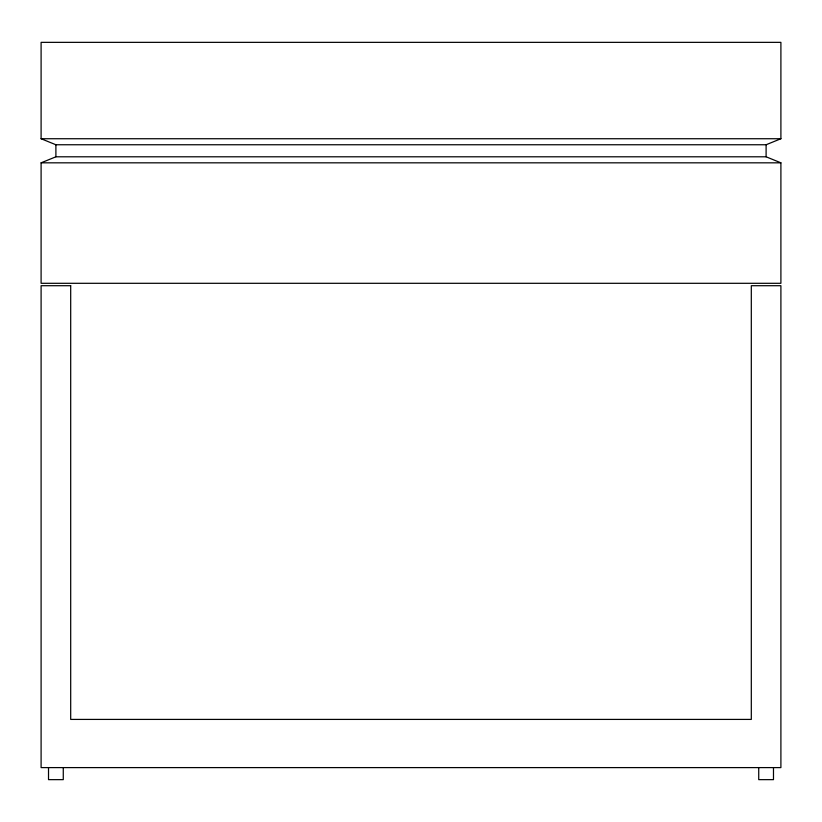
<?xml version="1.0" encoding="UTF-8"?>
<svg xmlns="http://www.w3.org/2000/svg" width="822" height="822" viewBox="0 0 822 822"><rect width="100%" height="100%" fill="white"/><g stroke="black" fill="none" stroke-linecap="round" stroke-linejoin="round"><path stroke-width="1.23" d="M41.1 162.828L55.896 156.797L766.104 156.797L780.9 162.828L780.9 283.302L41.1 283.302L41.1 162.828L780.9 162.828M766.104 144.754L780.9 138.733L780.9 42.354L41.1 42.354L41.1 138.733L55.896 144.754L766.104 144.754L766.104 156.797M41.1 138.733L780.9 138.733M773.481 767.604L773.481 779.646L758.727 779.646L758.727 767.604M63.273 767.604L63.273 779.646L48.519 779.646L48.519 767.604M55.896 144.754L55.896 156.797M70.692 285.707L41.1 285.707L41.1 767.604L780.9 767.604L780.9 285.707L751.308 285.707L751.308 719.414L70.692 719.414L70.692 285.707"/></g></svg>
